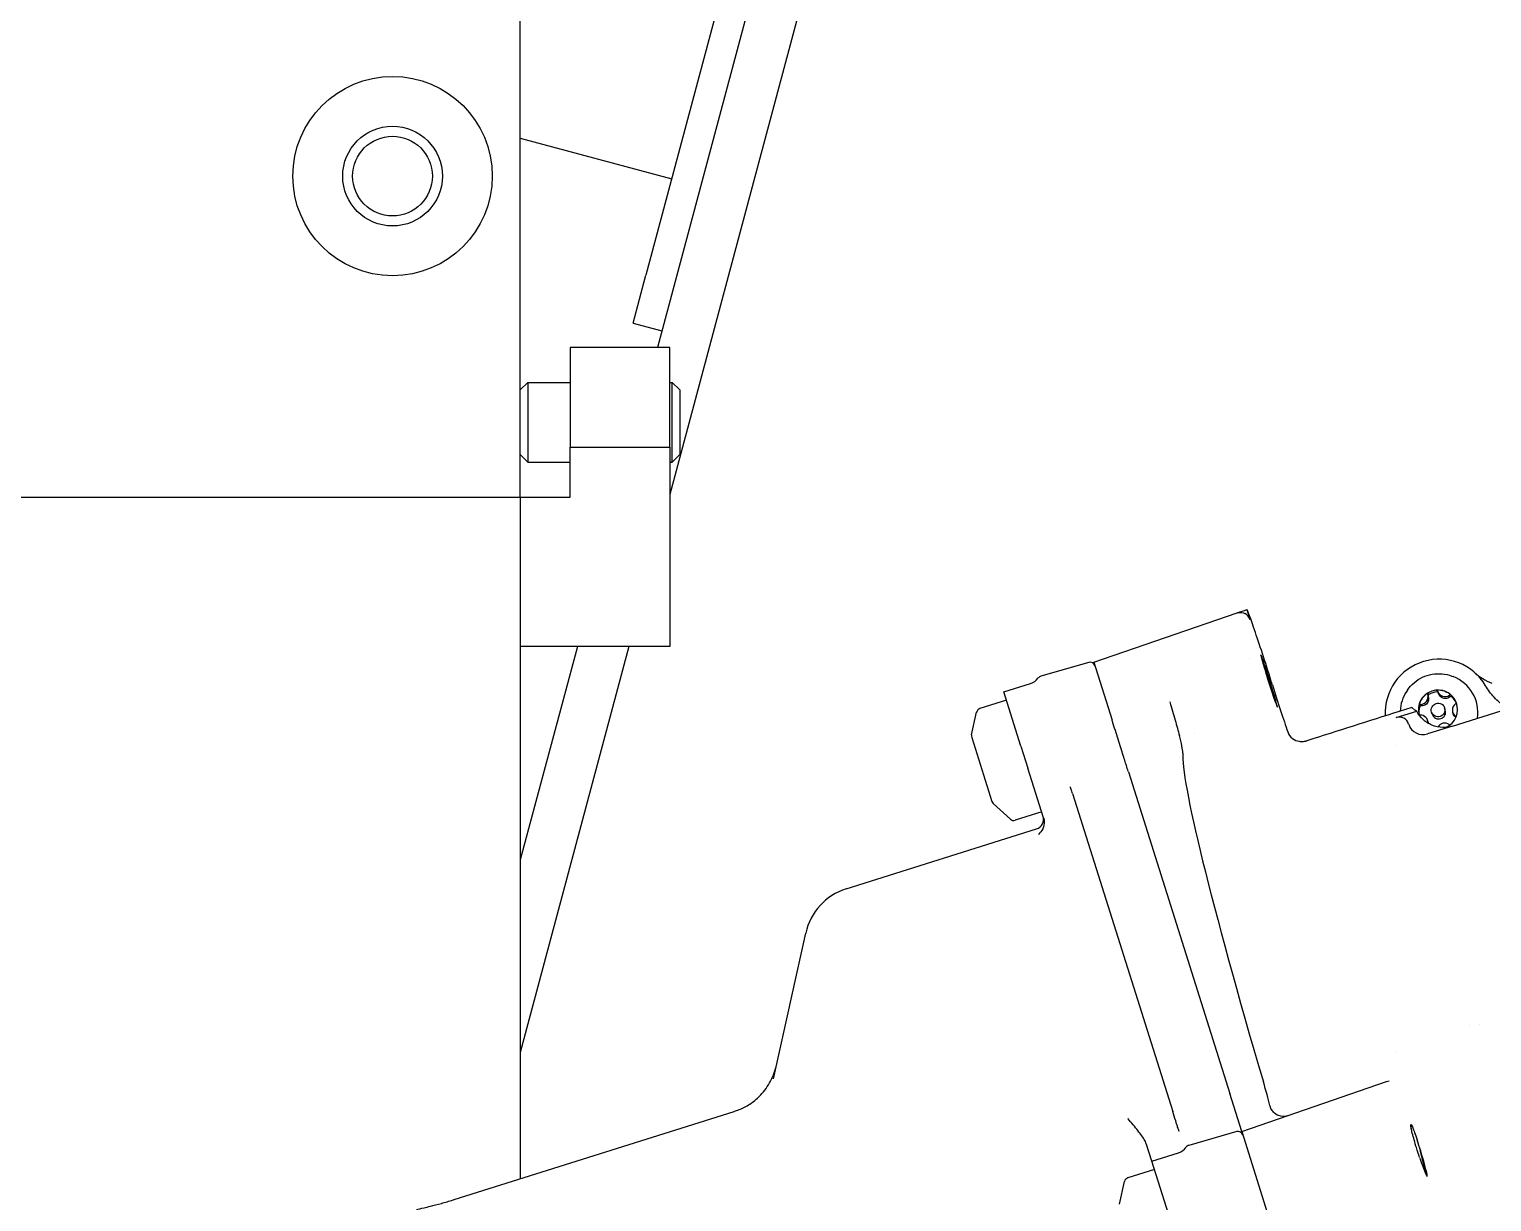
# Model space of a CAD drawing. Header units: millimetres. Extents: x 0 to 7722, y 0 to 5460.
# Drawn here: x 1193.7 to 1340.4, y 1386.9 to 1504.5 of the extents above; entities that cross this region are included whole.
import ezdxf

# ---------------------------------------------------------------- set-up
doc = ezdxf.new("R2010")
doc.units = ezdxf.units.MM
doc.header["$LTSCALE"] = 5
doc.layers.get('0').update_dxf_attribs({"linetype": 'CONTINUOUS'})

msp = doc.modelspace()

# ---------------------------------------------------------------- linework, layer by layer
for p, q in [((1306.014, 1668.205), (1255.544, 1479.849)), ((1308.782, 1666.945), (1256.705, 1472.589)), ((1313.612, 1665.651), (1257.931, 1457.848)), ((1242.931, 1457.589), (1242.931, 1542.589)), ((1242.931, 1493.582), (1258.132, 1489.509)), ((1254.25, 1475.02), (1255.544, 1479.849)), ((1254.25, 1475.02), (1257.148, 1474.243)), ((1257.931, 1472.589), (1247.931, 1472.589)), ((1247.931, 1472.589), (1247.931, 1462.589)), ((1257.931, 1462.589), (1257.931, 1472.589)), ((1242.931, 1468.322), (1243.698, 1469.089)), ((1243.698, 1469.089), (1243.698, 1461.089)), ((1243.698, 1469.089), (1247.931, 1469.089)), ((1257.931, 1469.089), (1258.164, 1469.089)), ((1258.164, 1461.089), (1258.164, 1469.089)), ((1258.931, 1468.322), (1258.164, 1469.089)), ((1258.931, 1468.322), (1258.931, 1461.855)), ((1242.931, 1461.855), (1243.698, 1461.089)), ((1247.931, 1462.589), (1257.931, 1462.589)), ((1247.931, 1457.589), (1247.931, 1462.589)), ((1257.931, 1462.589), (1257.931, 1442.589)), ((1258.931, 1461.855), (1258.164, 1461.089)), ((1243.698, 1461.089), (1247.931, 1461.089)), ((1257.931, 1461.089), (1258.164, 1461.089)), ((1187.931, 1457.589), (1242.931, 1457.589)), ((1187.931, 1457.589), (1242.931, 1457.589)), ((1242.931, 1457.589), (1247.931, 1457.589)), ((1242.931, 1457.589), (1242.931, 1389.207)), ((1300.476, 1441.019), (1314.842, 1445.965)), ((1315.817, 1446.299), (1316.125, 1445.319)), ((1248.666, 1442.589), (1242.931, 1421.185)), ((1253.842, 1442.589), (1242.931, 1401.867)), ((1257.931, 1442.589), (1242.931, 1442.589)), ((1299.971, 1441.004), (1295.163, 1439.625)), ((1300.476, 1441.019), (1302.314, 1435.19)), ((1316.133, 1441.359), (1316.133, 1441.359)), ((1336.396, 1439.621), (1336.52, 1439.574)), ((1291.454, 1438.043), (1294.132, 1438.887)), ((1293.169, 1432.601), (1291.454, 1438.043)), ((1331.938, 1438.216), (1331.864, 1438.106)), ((1335.043, 1437.923), (1334.993, 1438.082)), ((1339.728, 1438.728), (1339.729, 1438.726)), ((1291.717, 1437.208), (1289.056, 1436.369)), ((1332.369, 1436.477), (1331.117, 1436.08)), ((1332.369, 1436.477), (1332.691, 1436.218)), ((1334.021, 1437.601), (1333.971, 1437.76)), ((1335.737, 1436.216), (1335.669, 1436.435)), ((1336.448, 1434.609), (1342.616, 1436.554)), ((1288.216, 1433.736), (1288.718, 1436.001)), ((1302.35, 1435.078), (1302.314, 1435.19)), ((1330.806, 1435.469), (1332.867, 1436.119)), ((1334.001, 1435.021), (1333.944, 1435.203)), ((1334.431, 1435.805), (1334.362, 1436.023)), ((1336.539, 1435.821), (1336.481, 1436.003)), ((1288.227, 1433.477), (1290.252, 1427.057)), ((1310.577, 1433.896), (1310.577, 1433.896)), ((1332.066, 1434.8), (1332.06, 1434.817)), ((1336.448, 1434.609), (1333.949, 1433.822)), ((1293.169, 1432.601), (1293.863, 1430.403)), ((1295.44, 1425.399), (1293.863, 1430.403)), ((1303.941, 1430.031), (1314.113, 1397.769)), ((1298.333, 1427.865), (1308.39, 1395.966)), ((1290.391, 1426.838), (1292.101, 1425.271)), ((1295.25, 1426.002), (1292.589, 1425.163)), ((1275.629, 1418.278), (1294.737, 1424.303)), ((1268.335, 1399.239), (1271.575, 1413.854)), ((1315.316, 1393.955), (1329.838, 1398.956)), ((1329.838, 1398.956), (1330.096, 1399.044)), ((1315.316, 1393.955), (1314.113, 1397.769)), ((1236.314, 1387.121), (1264.387, 1395.972)), ((1309.031, 1393.935), (1309.031, 1393.935)), ((1314.81, 1393.94), (1310.002, 1392.561)), ((1315.316, 1393.955), (1319.439, 1380.876)), ((1306.293, 1390.979), (1305.772, 1392.632)), ((1306.293, 1390.979), (1308.971, 1391.824)), ((1310.34, 1378.144), (1306.293, 1390.979)), ((1306.556, 1390.145), (1303.895, 1389.306)), ((1303.055, 1386.672), (1303.557, 1388.937))]:
    msp.add_line(p, q)
for radius in [10, 5, 4]:
    msp.add_circle((1230.124, 1489.774), radius)
for centre, radius, start, end in [((1300.108, 1440.523), 0.5, 17.5, 106), ((1293.681, 1440.318), 1.5, 287.5, 324.0753), ((1295.301, 1439.144), 0.5, 106, 144.0753), ((1289.206, 1435.892), 0.5, 107.5, 167.5), ((1288.704, 1433.628), 0.5, 167.5, 197.5), ((1290.728, 1427.207), 0.5, 197.5, 227.5), ((1292.439, 1425.64), 0.5, 227.5, 287.5), ((1294.437, 1425.257), 1, 287.5, 17.5), ((1277.433, 1412.556), 6, 107.5, 167.5), ((1314.948, 1393.459), 0.5, 17.5, 106), ((1308.52, 1393.254), 1.5, 287.5, 324.0753), ((1310.14, 1392.081), 0.5, 106, 144.0753), ((1304.045, 1388.829), 0.5, 107.5, 167.5)]:
    msp.add_arc(centre, radius, start, end)
for centre, major_axis, ratio, start_param, end_param in [((1315.172, 1445.019), (0.448, 0.894), 0.9993356, 5.481943, 6.2831853), ((1318.008, 1439.338), (-2.195, 6.962), 0.0261859, 4.617823, 6.2614887), ((1318.008, 1439.338), (-0.722, 2.289), 0.0261859, 5.4498066, 6.0070376), ((1335.101, 1435.957), (5.146, 1.622), 0.9937679, 0.2213753, 2.8942591), ((1318.008, 1439.338), (-0.902, 2.861), 0.0261859, 1.3155402, 2.8166352), ((1335.101, 1435.957), (3.719, 1.173), 0.9937679, 5.8319179, 7.1778176), ((1318.714, 1438.25), (-1.804, 5.723), 0.0262112, 1.4772773, 2.3905712), ((1335.101, 1435.957), (-3.719, -1.173), 0.9937679, 5.388553, 5.936901), ((1335.002, 1436.271), (1.879, 0.592), 0.9937679, 4.8238709, 9.404722), ((1335.011, 1436.244), (-1.879, -0.592), 0.9937679, 4.9260012, 5.7554138), ((1334.111, 1437.814), (-0.143, -0.045), 0.9937679, 4.9260012, 6.2930849), ((1335.058, 1436.093), (-1.879, -0.592), 0.9937679, 4.4987768, 4.9260012), ((1335.011, 1436.244), (-1.879, -0.592), 0.9937679, 3.6693641, 4.4987768), ((1334.847, 1438.046), (0.143, 0.045), 0.9937679, 6.2732857, 7.6403694), ((1335.708, 1438.308), (-0.715, -0.226), 0.9937679, 6.2732857, 8.1780405), ((1335.058, 1436.093), (-1.879, -0.592), 0.9937679, 5.7554138, 6.1380631), ((1333.237, 1436.64), (-0.143, -0.045), 0.9937679, 4.3883301, 5.7554138), ((1333.255, 1437.535), (0.715, 0.226), 0.9937679, 4.3883301, 6.2930849), ((1336.236, 1437.586), (-0.143, -0.045), 0.9937679, 3.6693641, 5.0364479), ((1335.058, 1436.093), (1.879, 0.592), 0.9937679, 0.1451222, 0.5277715), ((1337.197, 1436.229), (-0.715, -0.226), 0.9937679, 5.0166486, 6.9214035), ((1336.683, 1436.962), (0.143, 0.045), 0.9937679, 5.0166486, 6.3837324), ((1335.011, 1436.244), (1.879, 0.592), 0.9937679, 0.0071173, 0.100547), ((1331.106, 1434.515), (0.72, 0.696), 0.9982883, 5.8204967, 7.389923), ((1333.229, 1435.873), (-0.143, -0.045), 0.9937679, 6.1826383, 7.549722), ((1335.011, 1436.244), (-1.879, -0.592), 0.9937679, 6.1826383, 6.2499567), ((1333.228, 1434.978), (0.715, 0.226), 0.9937679, 5.8906928, 7.549722), ((1335.084, 1436.01), (0.653, 0.206), 0.9937679, 3.1415927, 6.2831853), ((1335.664, 1434.171), (-0.715, -0.226), 0.9937679, 3.7600116, 5.4887603), ((1336.668, 1435.503), (0.143, 0.045), 0.9937679, 6.0683614, 6.9214035), ((1307.587, 1437.58), (1.807, -5.73), 0.0523332, 0.7412703, 0.8024694), ((1307.589, 1437.574), (-1.805, 5.724), 0.0523429, 3.2604586, 3.8832388), ((1333.498, 1435.252), (-1.418, -0.496), 0.9985764, 6.2523209, 7.8230272), ((1336.208, 1434.886), (0.143, 0.045), 0.9937679, 3.7600116, 4.5045274), ((1335.103, 1435.959), (-5.146, -1.633), 0.9937763, 0.3548344, 0.3548403), ((1325.071, 1383.314), (-15.459, 49.03), 0.0524078, 0.1190006, 1.2303195), ((1316.602, 1400.743), (-1.804, 5.724), 0.0523468, 3.8795326, 4.3723952), ((1333.006, 1392.324), (-0.722, 2.289), 0.0524078, 6.2401084, 6.6615692), ((1333.006, 1392.324), (-0.902, 2.861), 0.0524078, 1.9227319, 4.9740053)]:
    msp.add_ellipse(centre, major_axis=major_axis, ratio=ratio, start_param=start_param, end_param=end_param)
msp.add_ellipse((1335.015, 1436.229), major_axis=(0.653, 0.206), ratio=0.9937679)
for points, knots in [([(1314.842, 1445.965), (1314.946, 1446.001), (1315.057, 1446.019), (1315.274, 1446.02), (1315.382, 1446.002), (1315.53, 1445.954), (1315.576, 1445.935), (1315.62, 1445.913)], [0, 0, 0, 0, 0.033354072, 0.033354072, 0.066105809, 0.066105809, 0.081466742, 0.081466742, 0.081466742, 0.081466742]), ([(1317.33, 1441.545), (1317.313, 1441.589), (1317.298, 1441.627), (1317.285, 1441.658), (1317.278, 1441.676), (1317.271, 1441.692), (1317.265, 1441.705), (1317.25, 1441.739), (1317.24, 1441.754), (1317.236, 1441.751), (1317.232, 1441.749), (1317.233, 1441.728), (1317.24, 1441.69), (1317.247, 1441.653), (1317.26, 1441.597), (1317.278, 1441.526), (1317.285, 1441.495), (1317.294, 1441.462), (1317.304, 1441.425), (1317.317, 1441.377), (1317.331, 1441.324), (1317.347, 1441.265), (1317.375, 1441.163), (1317.409, 1441.045), (1317.445, 1440.918), (1317.519, 1440.663), (1317.608, 1440.363), (1317.707, 1440.037)], [0, 0, 0, 0, 0.0779485, 0.0779485, 0.0779485, 0.125, 0.125, 0.125, 0.25, 0.25, 0.25, 0.375, 0.375, 0.375, 0.5, 0.5, 0.5, 0.5540466, 0.5540466, 0.5540466, 0.625, 0.625, 0.625, 0.75, 0.75, 0.75, 1, 1, 1, 1]), ([(1317.33, 1441.545), (1317.332, 1441.503), (1317.339, 1441.448), (1317.349, 1441.381), (1317.36, 1441.314), (1317.374, 1441.236), (1317.392, 1441.147), (1317.403, 1441.096), (1317.414, 1441.04), (1317.427, 1440.982)], [0, 0, 0, 0, 0.001953125, 0.001953125, 0.001953125, 0.00390625, 0.00390625, 0.00390625, 0.0050344963, 0.0050344963, 0.0050344963, 0.0050344963]), ([(1318.839, 1436.619), (1318.872, 1436.538), (1318.885, 1436.519), (1318.899, 1436.51), (1318.898, 1436.534), (1318.874, 1436.665), (1318.837, 1436.814), (1318.717, 1437.248), (1318.642, 1437.508), (1318.494, 1438.005), (1318.407, 1438.292), (1318.227, 1438.876), (1318.136, 1439.164), (1317.954, 1439.733), (1317.865, 1440.008), (1317.7, 1440.504), (1317.628, 1440.715), (1317.567, 1440.891)], [-0.61791317, -0.61791317, -0.61791317, -0.61791317, -0.58179369, -0.58179369, -0.5300367, -0.5300367, -0.4482573, -0.4482573, -0.36103487, -0.36103487, -0.26710898, -0.26710898, -0.17705663, -0.17705663, -0.08861413, -0.08861413, -0.000001, -0.000001, -0.000001, -0.000001]), ([(1317.969, 1439.2), (1317.962, 1439.23), (1317.954, 1439.26), (1317.947, 1439.29), (1317.877, 1439.581), (1317.806, 1439.875), (1317.74, 1440.147), (1317.675, 1440.418), (1317.614, 1440.674), (1317.567, 1440.891)], [0.991784244, 0.991784244, 0.991784244, 0.991784244, 0.9921875, 0.9921875, 0.9921875, 0.99609375, 0.99609375, 0.99609375, 1, 1, 1, 1]), ([(1331.938, 1438.216), (1332.126, 1438.495), (1332.351, 1438.748), (1332.862, 1439.186), (1333.147, 1439.37), (1333.756, 1439.657), (1334.08, 1439.759), (1334.744, 1439.874), (1335.083, 1439.886), (1335.753, 1439.82), (1336.083, 1439.742), (1336.396, 1439.621)], [0.8946323, 0.8946323, 0.8946323, 0.8946323, 1.1650979, 1.1650979, 1.4355635, 1.4355635, 1.7060291, 1.7060291, 1.9764948, 1.9764948, 2.2469604, 2.2469604, 2.2469604, 2.2469604]), ([(1338.736, 1439.933), (1338.956, 1439.745), (1339.191, 1439.569), (1339.782, 1439.19), (1340.1, 1439.032), (1340.395, 1438.912)], [0.01510116, 0.01510116, 0.01510116, 0.01510116, 0.11057244, 0.11057244, 0.24214889, 0.24214889, 0.24214889, 0.24214889]), ([(1335.039, 1437.936), (1335.037, 1437.94), (1335.036, 1437.944), (1335.025, 1437.969), (1335.012, 1437.988), (1334.982, 1438.016), (1334.964, 1438.028), (1334.924, 1438.042), (1334.902, 1438.045), (1334.881, 1438.043)], [0.005360759, 0.005360759, 0.005360759, 0.005360759, 0.006746307, 0.006746307, 0.013492614, 0.013492614, 0.01966475, 0.01966475, 0.025836887, 0.025836887, 0.025836887, 0.025836887]), ([(1336.198, 1437.547), (1336.189, 1437.539), (1336.179, 1437.532), (1336.102, 1437.474), (1336.026, 1437.436), (1335.888, 1437.393), (1335.816, 1437.38), (1335.67, 1437.38), (1335.595, 1437.392), (1335.46, 1437.437), (1335.391, 1437.472), (1335.269, 1437.561), (1335.217, 1437.615), (1335.124, 1437.735), (1335.082, 1437.812), (1335.049, 1437.904), (1335.046, 1437.913), (1335.043, 1437.923)], [-0.46973448, -0.46973448, -0.46973448, -0.46973448, -0.46582205, -0.46582205, -0.43961236, -0.43961236, -0.41820544, -0.41820544, -0.39679851, -0.39679851, -0.37539159, -0.37539159, -0.35398467, -0.35398467, -0.32777498, -0.32777498, -0.32465727, -0.32465727, -0.32465727, -0.32465727]), ([(1342.057, 1436.378), (1341.991, 1436.416), (1341.926, 1436.455), (1341.413, 1436.777), (1341.003, 1437.114), (1340.305, 1437.851), (1340.012, 1438.242), (1339.767, 1438.663)], [0.28352628, 0.28352628, 0.28352628, 0.28352628, 0.30642407, 0.30642407, 0.46569714, 0.46569714, 0.61242566, 0.61242566, 0.61242566, 0.61242566]), ([(1308.088, 1437.029), (1308.282, 1436.4), (1308.462, 1435.797), (1308.628, 1435.222), (1308.794, 1434.647), (1308.938, 1434.126), (1309.058, 1433.666)], [0.00000001, 0.00000001, 0.00000001, 0.00000001, 0.5, 0.5, 0.5, 1, 1, 1, 1]), ([(1333.29, 1436.63), (1333.284, 1436.631), (1333.278, 1436.631), (1333.251, 1436.63), (1333.23, 1436.624), (1333.194, 1436.606), (1333.178, 1436.593), (1333.152, 1436.561), (1333.143, 1436.541), (1333.139, 1436.521)], [0.004805476, 0.004805476, 0.004805476, 0.004805476, 0.006746307, 0.006746307, 0.013492614, 0.013492614, 0.01966475, 0.01966475, 0.025836887, 0.025836887, 0.025836887, 0.025836887]), ([(1334.021, 1437.601), (1334.024, 1437.591), (1334.027, 1437.581), (1334.053, 1437.488), (1334.062, 1437.4), (1334.055, 1437.249), (1334.043, 1437.175), (1333.994, 1437.032), (1333.958, 1436.964), (1333.873, 1436.85), (1333.819, 1436.796), (1333.699, 1436.713), (1333.633, 1436.682), (1333.495, 1436.638), (1333.411, 1436.626), (1333.315, 1436.629), (1333.303, 1436.629), (1333.29, 1436.63)], [-0.46893975, -0.46893975, -0.46893975, -0.46893975, -0.46582205, -0.46582205, -0.43961236, -0.43961236, -0.41820544, -0.41820544, -0.39679851, -0.39679851, -0.37539159, -0.37539159, -0.35398467, -0.35398467, -0.32777498, -0.32777498, -0.32386255, -0.32386255, -0.32386255, -0.32386255]), ([(1334.085, 1437.792), (1334.067, 1437.781), (1334.05, 1437.767), (1334.026, 1437.732), (1334.018, 1437.712), (1334.009, 1437.671), (1334.009, 1437.649), (1334.015, 1437.622), (1334.016, 1437.618), (1334.017, 1437.614)], [0.025836887, 0.025836887, 0.025836887, 0.025836887, 0.032009023, 0.032009023, 0.03818116, 0.03818116, 0.044927467, 0.044927467, 0.046313015, 0.046313015, 0.046313015, 0.046313015]), ([(1336.385, 1437.545), (1336.37, 1437.558), (1336.351, 1437.569), (1336.311, 1437.581), (1336.29, 1437.582), (1336.251, 1437.577), (1336.231, 1437.569), (1336.208, 1437.555), (1336.203, 1437.551), (1336.198, 1437.547)], [0.025836887, 0.025836887, 0.025836887, 0.025836887, 0.032009023, 0.032009023, 0.03818116, 0.03818116, 0.044927467, 0.044927467, 0.046868297, 0.046868297, 0.046868297, 0.046868297]), ([(1303.941, 1430.031), (1303.918, 1430.103), (1303.864, 1430.275), (1303.691, 1430.824), (1303.57, 1431.208), (1303.274, 1432.145), (1303.102, 1432.69), (1302.735, 1433.854), (1302.545, 1434.458), (1302.35, 1435.078)], [0, 0, 0, 0, 0.19608835, 0.19608835, 0.4039702, 0.4039702, 0.61189881, 0.61189881, 0.8080357, 0.8080357, 0.8080357, 0.8080357]), ([(1332.867, 1436.119), (1332.84, 1436.136), (1332.808, 1436.152), (1332.777, 1436.168), (1332.746, 1436.184), (1332.714, 1436.2), (1332.691, 1436.218)], [0, 0, 0, 0, 0.5, 0.5, 0.5, 0.99999999, 0.99999999, 0.99999999, 0.99999999]), ([(1336.448, 1434.609), (1336.139, 1434.512), (1335.817, 1434.465), (1335.111, 1434.478), (1334.733, 1434.557), (1334.047, 1434.847), (1333.741, 1435.046), (1333.229, 1435.533), (1333.022, 1435.811), (1332.867, 1436.119)], [0, 0, 0, 0, 0.09703042, 0.09703042, 0.21189233, 0.21189233, 0.32046938, 0.32046938, 0.4238132, 0.4238132, 0.4238132, 0.4238132]), ([(1336.797, 1435.472), (1336.79, 1435.476), (1336.784, 1435.481), (1336.715, 1435.531), (1336.661, 1435.589), (1336.587, 1435.7), (1336.559, 1435.758), (1336.539, 1435.821)], [-0.46852208, -0.46852208, -0.46852208, -0.46852208, -0.465822052, -0.465822052, -0.43961236, -0.43961236, -0.419610468, -0.419610468, -0.419610468, -0.419610468]), ([(1319.931, 1434.034), (1320.022, 1433.773), (1320.186, 1433.549), (1320.623, 1433.21), (1320.868, 1433.123), (1321.084, 1433.087)], [0.000001, 0.000001, 0.000001, 0.000001, 0.12162856, 0.12162856, 0.24748919, 0.24748919, 0.24748919, 0.24748919]), ([(1321.084, 1433.087), (1321.205, 1433.068), (1321.355, 1433.057), (1321.571, 1433.078), (1321.634, 1433.087), (1321.751, 1433.111), (1321.806, 1433.126), (1321.857, 1433.142)], [-1.235856621, -1.235856621, -1.235856621, -1.235856621, -1.178234047, -1.178234047, -1.15870761, -1.15870761, -1.142792169, -1.142792169, -1.142792169, -1.142792169]), ([(1298.333, 1427.865), (1298.319, 1427.907), (1298.297, 1427.977), (1298.266, 1428.075), (1298.264, 1428.082), (1298.262, 1428.088), (1298.26, 1428.094), (1298.246, 1428.139), (1298.231, 1428.188), (1298.213, 1428.243), (1298.194, 1428.306), (1298.172, 1428.376), (1298.147, 1428.452), (1298.141, 1428.472), (1298.135, 1428.493), (1298.128, 1428.513)], [0, 0, 0, 0, 0.4696885, 0.4696885, 0.4696885, 0.5, 0.5, 0.5, 0.7044857, 0.7044857, 0.7044857, 0.9392994, 0.9392994, 0.9392994, 1, 1, 1, 1]), ([(1295.44, 1425.399), (1295.475, 1425.287), (1295.496, 1425.169), (1295.511, 1424.799), (1295.458, 1424.549), (1295.242, 1424.084), (1295.087, 1423.89), (1294.916, 1423.747), (1294.914, 1423.746), (1294.913, 1423.745)], [-0.4245405, -0.4245405, -0.4245405, -0.4245405, -0.34091819, -0.34091819, -0.17247531, -0.17247531, 0, 0, 0.00125206, 0.00125206, 0.00125206, 0.00125206]), ([(1265.164, 1396.252), (1265.543, 1396.42), (1265.897, 1396.63), (1266.58, 1397.133), (1266.904, 1397.436), (1267.577, 1398.204), (1267.895, 1398.692), (1268.169, 1399.254), (1268.197, 1399.312), (1268.262, 1399.457), (1268.3, 1399.545), (1268.441, 1399.898), (1268.529, 1400.169), (1268.61, 1400.484), (1268.62, 1400.526), (1268.63, 1400.569)], [0, 0, 0, 0, 0.12636603, 0.12636603, 0.2712433, 0.2712433, 0.47103424, 0.47103424, 0.49375228, 0.49375228, 0.52783269, 0.52783269, 0.63021347, 0.63021347, 0.64602315, 0.64602315, 0.64602315, 0.64602315]), ([(1309.031, 1393.935), (1309.008, 1394.008), (1308.984, 1394.083), (1308.96, 1394.16), (1308.935, 1394.239), (1308.91, 1394.318), (1308.884, 1394.399), (1308.866, 1394.459), (1308.847, 1394.519), (1308.827, 1394.58), (1308.795, 1394.683), (1308.762, 1394.787), (1308.728, 1394.894), (1308.715, 1394.936), (1308.702, 1394.978), (1308.688, 1395.021), (1308.593, 1395.322), (1308.494, 1395.637), (1308.39, 1395.966)], [0, 0, 0, 0, 0.1237366, 0.1237366, 0.1237366, 0.25, 0.25, 0.25, 0.3427601, 0.3427601, 0.3427601, 0.5, 0.5, 0.5, 0.5618648, 0.5618648, 0.5618648, 1, 1, 1, 1]), ([(1318.245, 1396.272), (1318.223, 1396.318), (1318.204, 1396.366), (1318.168, 1396.466), (1318.153, 1396.518), (1318.139, 1396.572)], [-0.049714346, -0.049714346, -0.049714346, -0.049714346, -0.024874091, -0.024874091, -0.000000272, -0.000000272, -0.000000272, -0.000000272]), ([(1319.864, 1395.521), (1319.862, 1395.521), (1319.861, 1395.52), (1319.595, 1395.429), (1319.295, 1395.431), (1318.828, 1395.614), (1318.651, 1395.729), (1318.401, 1396), (1318.314, 1396.125), (1318.245, 1396.272)], [-0.00101079, -0.00101079, -0.00101079, -0.00101079, 0, 0, 0.2070955, 0.2070955, 0.33666868, 0.33666868, 0.41760506, 0.41760506, 0.41760506, 0.41760506]), ([(1305.772, 1392.632), (1305.732, 1392.758), (1305.673, 1392.893), (1305.431, 1393.337), (1305.196, 1393.664), (1304.596, 1394.418), (1304.254, 1394.815), (1303.906, 1395.233), (1303.904, 1395.236), (1303.901, 1395.239)], [1.2622522, 1.2622522, 1.2622522, 1.2622522, 1.3458745, 1.3458745, 1.51431734, 1.51431734, 1.68679262, 1.68679262, 1.68804469, 1.68804469, 1.68804469, 1.68804469]), ([(1332.288, 1394.455), (1332.284, 1394.491), (1332.281, 1394.521), (1332.28, 1394.545), (1332.279, 1394.581), (1332.282, 1394.603), (1332.29, 1394.613)], [0.9967390275, 0.9967390275, 0.9967390275, 0.9967390275, 0.998046875, 0.998046875, 0.998046875, 1, 1, 1, 1]), ([(1332.29, 1394.613), (1332.291, 1394.66), (1332.305, 1394.662), (1332.367, 1394.568), (1332.413, 1394.471), (1332.525, 1394.203), (1332.585, 1394.048), (1332.733, 1393.645), (1332.824, 1393.388), (1332.918, 1393.11)], [0.000001, 0.000001, 0.000001, 0.000001, 0.08330625, 0.08330625, 0.16845105, 0.16845105, 0.24677587, 0.24677587, 0.34097536, 0.34097536, 0.34097536, 0.34097536]), ([(1333.177, 1391.294), (1333.105, 1391.51), (1333.031, 1391.736), (1332.904, 1392.138), (1332.849, 1392.315), (1332.701, 1392.802), (1332.625, 1393.061), (1332.495, 1393.523), (1332.434, 1393.751), (1332.354, 1394.078), (1332.33, 1394.185), (1332.299, 1394.345), (1332.292, 1394.402), (1332.291, 1394.437)], [0.000001, 0.000001, 0.000001, 0.000001, 0.0713779, 0.0713779, 0.12669116, 0.12669116, 0.22676733, 0.22676733, 0.34900762, 0.34900762, 0.43930266, 0.43930266, 0.52732248, 0.52732248, 0.52732248, 0.52732248]), ([(1332.347, 1394.11), (1332.343, 1394.133), (1332.339, 1394.155), (1332.335, 1394.176), (1332.318, 1394.262), (1332.306, 1394.335), (1332.296, 1394.397), (1332.295, 1394.409), (1332.293, 1394.42), (1332.292, 1394.431)], [0.9936522681, 0.9936522681, 0.9936522681, 0.9936522681, 0.994140625, 0.994140625, 0.994140625, 0.99609375, 0.99609375, 0.99609375, 0.9964601558, 0.9964601558, 0.9964601558, 0.9964601558]), ([(1332.918, 1393.11), (1332.966, 1392.923), (1333.014, 1392.733), (1333.063, 1392.542), (1333.112, 1392.351), (1333.161, 1392.157), (1333.21, 1391.966), (1333.26, 1391.776), (1333.308, 1391.59), (1333.354, 1391.408), (1333.401, 1391.227), (1333.446, 1391.05), (1333.487, 1390.884), (1333.529, 1390.719), (1333.566, 1390.563), (1333.6, 1390.418), (1333.634, 1390.273), (1333.664, 1390.141), (1333.69, 1390.025), (1333.715, 1389.913), (1333.736, 1389.814), (1333.752, 1389.731)], [0, 0, 0, 0, 0.001953125, 0.001953125, 0.001953125, 0.00390625, 0.00390625, 0.00390625, 0.005859375, 0.005859375, 0.005859375, 0.0078125, 0.0078125, 0.0078125, 0.009765625, 0.009765625, 0.009765625, 0.01171875, 0.01171875, 0.01171875, 0.013608167, 0.013608167, 0.013608167, 0.013608167]), ([(1232.516, 1386.112), (1232.718, 1386.176), (1232.939, 1386.222), (1233.479, 1386.349), (1233.691, 1386.399), (1234.254, 1386.537), (1234.632, 1386.633), (1235.402, 1386.845), (1235.802, 1386.961), (1236.236, 1387.096), (1236.275, 1387.108), (1236.314, 1387.121)], [0, 0, 0, 0, 0.18355477, 0.18355477, 0.27849557, 0.27849557, 0.41045401, 0.41045401, 0.53445268, 0.53445268, 0.54680844, 0.54680844, 0.54680844, 0.54680844])]:
    msp.add_open_spline(points, degree=3, knots=knots)
for points in [[(1314.842, 1445.965), (1314.842, 1445.965), (1314.842, 1445.965), (1314.842, 1445.965)], [(1314.908, 1445.985), (1315.211, 1446.09), (1315.514, 1446.194), (1315.817, 1446.299)], [(1331.117, 1436.08), (1328.03, 1435.101), (1324.944, 1434.121), (1321.857, 1433.142)], [(1334.001, 1435.021), (1334.016, 1434.974), (1334.025, 1434.927), (1334.029, 1434.882)], [(1338.129, 1404.538), (1338.129, 1404.538), (1338.129, 1404.538), (1338.129, 1404.538)], [(1339.153, 1404.64), (1339.153, 1404.64), (1339.153, 1404.64), (1339.153, 1404.64)], [(1330.84, 1401.891), (1330.84, 1401.891), (1330.84, 1401.891), (1330.84, 1401.891)], [(1264.387, 1395.972), (1264.472, 1395.999), (1264.558, 1396.026), (1264.643, 1396.054)], [(1264.643, 1396.054), (1264.821, 1396.111), (1264.995, 1396.177), (1265.164, 1396.252)]]:
    msp.add_open_spline(points, degree=3)

doc.saveas('drawing.dxf')
